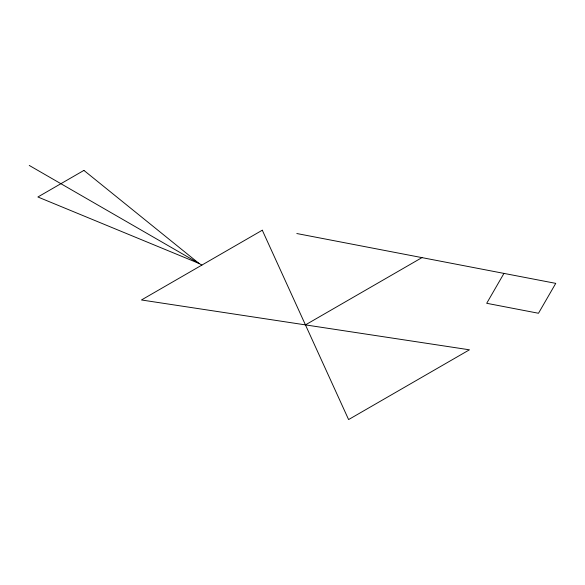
<?xml version="1.0" encoding="UTF-8"?>
<svg xmlns="http://www.w3.org/2000/svg" width="585" height="585" viewBox="0 0 585 585"><rect width="100%" height="100%" fill="white"/><g stroke="black" fill="none" stroke-linecap="round" stroke-linejoin="round"><path stroke-width="0.88" d="M503.963 273.4L486.698 303.293L538.485 313.26L555.75 283.367L296.814 233.532M305.45 324.887L421.968 257.619M29.25 165.431L201.876 265.093M83.918 170.41L37.886 196.991L198.995 263.433L83.918 170.41M262.292 230.212L141.453 299.973L469.441 349.808L348.601 419.569L262.292 230.212"/></g></svg>
